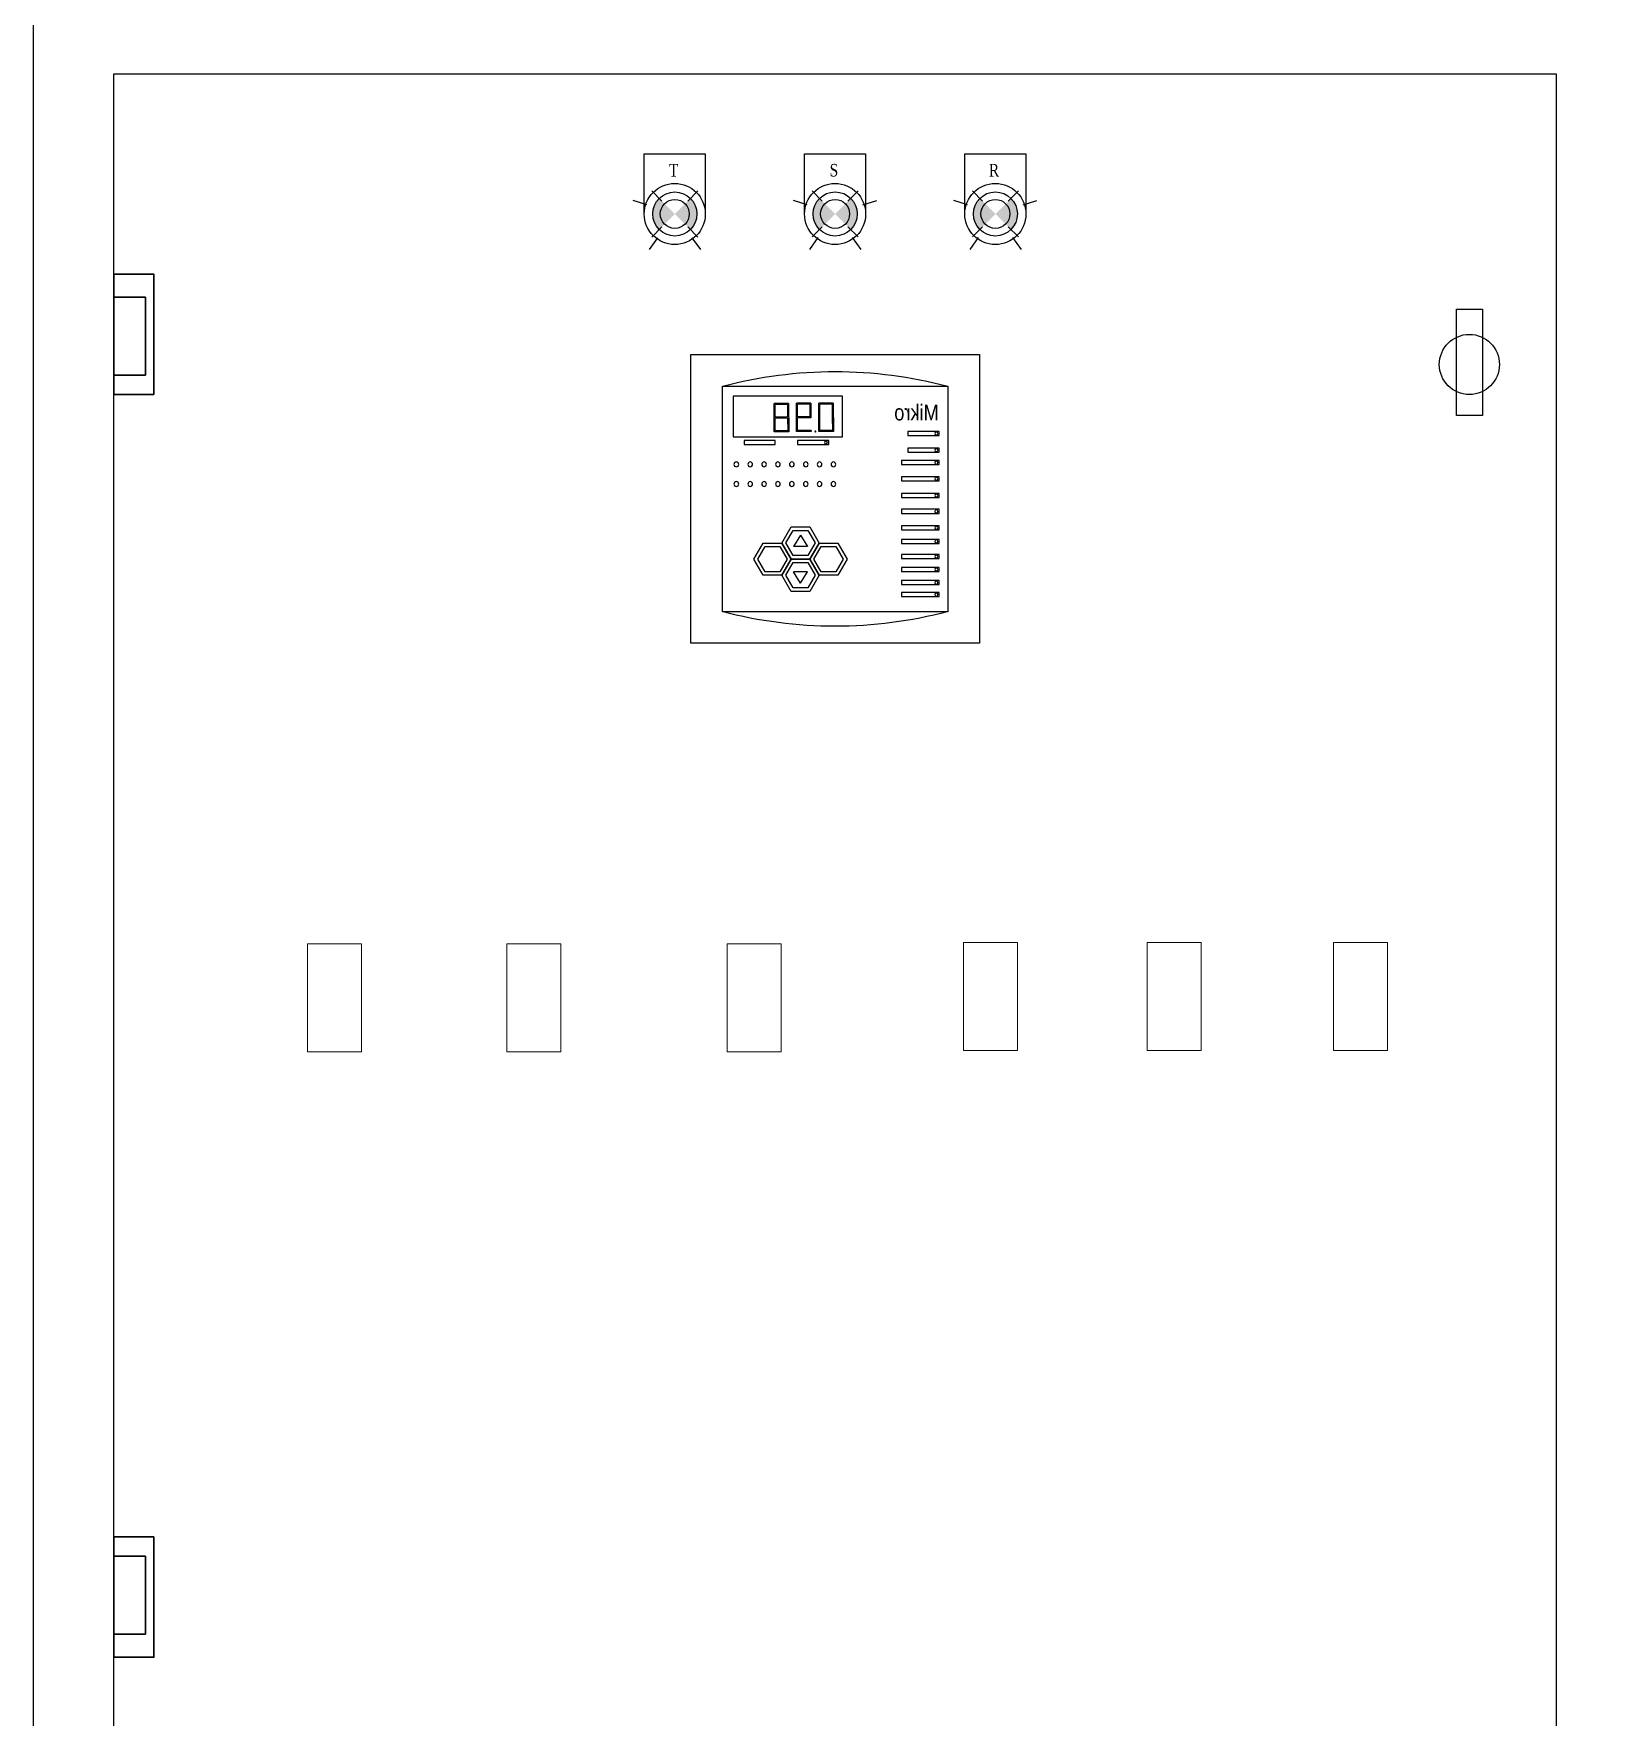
# Model space of a CAD drawing. Header units: millimetres. Extents: x 330554 to 656471, y 11007 to 130943.
# Drawn here: x 418353 to 419137, y 94371 to 95211 of the extents above; entities that cross this region are included whole.
import ezdxf
from ezdxf.enums import TextEntityAlignment as Align

# ---------------------------------------------------------------- set-up
doc = ezdxf.new("R2010")
doc.units = ezdxf.units.MM
doc.header["$LTSCALE"] = 6
doc.linetypes.add('CENTER2', pattern=[1.125, 0.75, -0.125, 0.125, -0.125])
for name, color, linetype in [('BASBAR', 1, 'Continuous'), ('INSIDE', 6, 'Continuous'), ('KICHTHUOC', 3, 'Continuous'), ('thước đo', 3, 'Continuous'), ('đèn báo pha', 10, 'Continuous'), ('đường tâm', 30, 'CENTER2')]:
    doc.layers.add(name, color=color, linetype=linetype)
doc.layers.add('Text KHUNG TEN', color=42, linetype='Continuous', lineweight=20)
doc.layers.add('đường khung', color=7, linetype='Continuous', lineweight=30)
doc.styles.add('Khung ten', font='VHELVCN.TTF', dxfattribs={"height": 30})
doc.styles.add('SIMPLEX', font='times.ttf', dxfattribs={"width": 0.7})

# ---------------------------------------------------------------- blocks, each defined once
blk = doc.blocks.new('bo dk tu bu')
at = {"color": 1, "ltscale": 0.1}
for p, q in [((23.02, 74.42), (22.9, 60.68)), ((23.02, 74.42), (30.02, 74.42)), ((23.52, 73.92), (23.52, 67.8)), ((23.52, 73.92), (29.52, 73.92)), ((29.52, 67.8), (29.52, 73.92)), ((29.91, 60.68), (30.02, 74.42)), ((33.86, 74.42), (33.8, 67.3)), ((33.86, 74.42), (40.87, 74.42)), ((34.36, 73.92), (34.36, 67.8)), ((34.36, 73.92), (40.37, 73.92)), ((40.37, 67.8), (40.37, 73.92)), ((40.75, 60.68), (40.87, 74.42)), ((44.71, 74.32), (44.59, 60.59)), ((44.71, 74.32), (51.72, 74.32)), ((45.21, 73.82), (45.21, 67.71)), ((45.21, 73.82), (51.22, 73.82)), ((51.22, 67.71), (51.22, 73.82)), ((51.6, 60.59), (51.72, 74.32)), ((23.52, 67.8), (23.4, 61.18)), ((29.41, 61.18), (29.52, 67.8)), ((33.8, 67.3), (40.37, 67.3)), ((34.36, 67.8), (40.37, 67.8)), ((40.25, 61.18), (40.37, 67.3)), ((45.21, 67.21), (45.09, 61.09)), ((45.21, 67.71), (51.22, 67.71)), ((45.21, 67.21), (51.22, 67.21)), ((51.1, 61.09), (51.22, 67.21)), ((22.9, 60.68), (29.91, 60.68)), ((23.4, 61.18), (29.41, 61.18)), ((33.75, 61.19), (33.75, 60.68)), ((33.75, 61.19), (40.25, 61.18)), ((33.75, 60.68), (40.75, 60.68)), ((34.25, 61.19), (34.25, 61.18)), ((44.59, 60.59), (51.6, 60.59)), ((45.09, 61.09), (51.1, 61.09))]:
    blk.add_line(p, q, dxfattribs=at)
at = {"ltscale": 0.1}
for p, q in [((38.86, 10.44), (35.4, 4.88)), ((38.86, 10.44), (42.32, 4.88)), ((35.4, 4.88), (42.32, 4.88)), ((38.86, -12.85), (35.4, -7.28)), ((35.4, -7.28), (42.32, -7.28)), ((38.86, -12.85), (42.32, -7.28))]:
    blk.add_line(p, q, dxfattribs=at)
for points in [[(18.55, 77.91), (71.53, 77.91), (71.53, 58.21), (18.55, 58.21)], [(-28.37, 60.76), (-13.28, 60.76), (-13.28, 58.8), (-28.37, 58.8)], [(-28.37, 52.7), (-13.28, 52.7), (-13.28, 50.74), (-28.37, 50.74)], [(25.19, 56.36), (40.27, 56.36), (40.27, 54.4), (25.19, 54.4)], [(51.1, 56.36), (66.19, 56.36), (66.19, 54.4), (51.1, 54.4)], [(-28.37, 46.6), (-10.16, 46.6), (-10.16, 44.64), (-28.37, 44.64)], [(-28.37, 38.77), (-10.16, 38.77), (-10.16, 36.82), (-28.37, 36.82)], [(-28.37, 30.64), (-10.16, 30.64), (-10.16, 28.68), (-28.37, 28.68)], [(-28.37, 22.97), (-10.16, 22.97), (-10.16, 21.01), (-28.37, 21.01)], [(-28.37, 14.98), (-10.16, 14.98), (-10.16, 13.03), (-28.37, 13.03)], [(-28.37, 8.41), (-10.16, 8.41), (-10.16, 6.46), (-28.37, 6.46)], [(47.92, 6.63), (43.4, 14.46), (34.36, 14.46), (29.84, 6.63), (34.36, -1.2), (43.4, -1.2)], [(45.95, 6.64), (42.4, 12.78), (35.32, 12.78), (31.77, 6.64), (35.32, 0.5), (42.4, 0.5)], [(-28.37, 1.06), (-10.16, 1.06), (-10.16, -0.9), (-28.37, -0.9)], [(34.36, -1.2), (29.84, 6.63), (20.79, 6.63), (16.27, -1.2), (20.79, -9.03), (29.84, -9.03)], [(32.4, -1.2), (28.86, 4.93), (21.77, 4.93), (18.23, -1.2), (21.77, -7.34), (28.86, -7.34)], [(61.49, -1.2), (56.96, 6.63), (47.92, 6.63), (43.4, -1.2), (47.92, -9.03), (56.96, -9.03)], [(59.53, -1.2), (55.99, 4.93), (48.9, 4.93), (45.36, -1.2), (48.9, -7.34), (55.99, -7.34)], [(-28.37, -5.2), (-10.16, -5.2), (-10.16, -7.15), (-28.37, -7.15)], [(47.92, -9.03), (43.4, -1.2), (34.36, -1.2), (29.84, -9.03), (34.36, -16.86), (43.4, -16.86)], [(45.95, -9.01), (42.41, -2.87), (35.32, -2.87), (31.78, -9.01), (35.32, -15.15), (42.41, -15.15)], [(-28.37, -11.61), (-10.16, -11.61), (-10.16, -13.57), (-28.37, -13.57)], [(-28.37, -17.4), (-10.16, -17.4), (-10.16, -19.36), (-28.37, -19.36)]]:
    blk.add_lwpolyline(points, close=True, dxfattribs=at)
at = {"color": 1, "ltscale": 0.1}
for centre, radius in [((-27.02, 59.76), 0.739), ((31.64, 60.7), 0.242), ((26.53, 55.37), 0.739), ((22.87, 44.79), 1.15), ((29.6, 44.79), 1.15), ((36.33, 44.79), 1.15)]:
    blk.add_circle(centre, radius, dxfattribs=at)
at = {"ltscale": 0.1}
for centre, radius in [((-27.02, 51.71), 0.739), ((-27.02, 45.61), 0.739), ((43.07, 44.79), 1.15), ((49.8, 44.79), 1.15), ((56.54, 44.79), 1.15), ((63.27, 44.79), 1.15), ((70, 44.79), 1.15), ((-27.02, 37.78), 0.739), ((22.87, 35.25), 1.15), ((29.6, 35.25), 1.15), ((36.33, 35.25), 1.15), ((43.07, 35.25), 1.15), ((49.8, 35.25), 1.15), ((56.54, 35.25), 1.15), ((63.27, 35.25), 1.15), ((70, 35.25), 1.15), ((-27.02, 29.64), 0.739), ((-27.02, 21.97), 0.739), ((-27.02, 13.99), 0.739), ((-27.02, 7.42), 0.739), ((-27.02, 0.06), 0.739), ((-27.02, -6.19), 0.739), ((-27.02, -12.61), 0.739), ((-27.02, -18.39), 0.739)]:
    blk.add_circle(centre, radius, dxfattribs=at)
at = {"layer": 'INSIDE', "color": 6}
for points in [[(-47.93, -41.98), (92.07, -41.98), (92.07, 98.02), (-47.93, 98.02)], [(-32.62, -26.67), (76.76, -26.67), (76.76, 82.72), (-32.62, 82.72)]]:
    blk.add_lwpolyline(points, close=True, dxfattribs=at)
for centre, start, end in [((22.07, -124.45), 75.21131, 104.78869), ((22.07, 180.5), 255.21131, 284.78869)]:
    blk.add_arc(centre, 214.26, start, end, dxfattribs=at)
at = {"layer": 'Text KHUNG TEN', "color": 5, "lineweight": 13, "style": 'Khung ten'}
blk.add_text('Mikro', height=7.708, dxfattribs=at).set_placement((-28.23, 69.94), align=Align.MIDDLE_LEFT)

msp = doc.modelspace()

# ---------------------------------------------------------------- hatches: boundary and pattern name
at = {"layer": 'KICHTHUOC', "ltscale": 8}
h = msp.add_hatch(color=2, dxfattribs=at)
h.paths.add_polyline_path([(418745.128, 95112.956, -0.1989124), (418741.907, 95120.734, -0.1989124), (418745.128, 95128.512), (418752.907, 95120.734)])
h.paths.add_polyline_path([(418760.685, 95112.956), (418752.907, 95120.734), (418760.685, 95128.512, -0.1989124), (418763.907, 95120.734, -0.1989124)])
at = {"layer": 'thước đo', "ltscale": 8}
h = msp.add_hatch(color=256, dxfattribs=at)
h.paths.add_polyline_path([(418665.102, 95112.946, -0.1989124), (418661.88, 95120.724, -0.1989124), (418665.102, 95128.502), (418672.88, 95120.724)])
h.paths.add_polyline_path([(418680.659, 95112.946), (418672.88, 95120.724), (418680.659, 95128.502, -0.1989124), (418683.88, 95120.724, -0.1989124)])
at = {"layer": 'đèn báo pha', "ltscale": 8}
h = msp.add_hatch(color=1, dxfattribs=at)
h.paths.add_polyline_path([(418825.128, 95112.956, -0.1989124), (418821.907, 95120.734, -0.1989124), (418825.128, 95128.512), (418832.907, 95120.734)])
h.paths.add_polyline_path([(418840.685, 95112.956), (418832.907, 95120.734), (418840.685, 95128.512, -0.1989124), (418843.907, 95120.734, -0.1989124)])

# ---------------------------------------------------------------- linework, layer by layer
at = {"ltscale": 8}
for p, q in [((418657.63, 95143.051), (418657.63, 95150.675)), ((418737.656, 95143.06), (418737.656, 95150.685)), ((418817.656, 95143.06), (418817.656, 95150.685))]:
    msp.add_line(p, q, dxfattribs=at)
at = {"color": 8}
for p, q in [((418821.416, 95132.224), (418826.472, 95127.168)), ((418821.416, 95132.224), (418826.472, 95127.168)), ((418844.397, 95132.224), (418839.341, 95127.168)), ((418844.397, 95132.224), (418839.341, 95127.168)), ((418826.472, 95114.299), (418821.416, 95109.243)), ((418826.472, 95114.299), (418821.416, 95109.243)), ((418839.341, 95114.299), (418844.397, 95109.243)), ((418839.341, 95114.299), (418844.397, 95109.243))]:
    msp.add_line(p, q, dxfattribs=at)
at = {"ltscale": 8}
msp.add_circle((418832.907, 95120.734), 15.249, dxfattribs=at)
at = {"linetype": 'ByBlock', "lineweight": 18, "ltscale": 8}
msp.add_circle((418832.907, 95120.734), 7.225, dxfattribs=at)
at = {"layer": 'BASBAR', "color": 6}
for points in [[(418657.705, 95122.214), (418657.63, 95122.214), (418657.63, 95150.675), (418688.056, 95150.675), (418688.056, 95122.214)], [(418737.731, 95122.223), (418737.656, 95122.223), (418737.656, 95150.685), (418768.082, 95150.685), (418768.082, 95122.223)], [(418817.731, 95122.223), (418817.656, 95122.223), (418817.656, 95150.685), (418848.082, 95150.685), (418848.082, 95122.223)]]:
    msp.add_lwpolyline(points, dxfattribs=at)
at = {"layer": 'KICHTHUOC', "color": 2, "ltscale": 8}
for p, q in [((418741.416, 95132.224), (418746.472, 95127.168)), ((418764.397, 95132.224), (418759.341, 95127.168)), ((418739.014, 95125.248), (418732.152, 95127.477)), ((418766.799, 95125.248), (418773.661, 95127.477)), ((418746.472, 95114.299), (418741.416, 95109.243)), ((418759.341, 95114.299), (418764.397, 95109.243)), ((418744.32, 95108.916), (418740.079, 95103.079)), ((418761.493, 95108.916), (418765.734, 95103.079))]:
    msp.add_line(p, q, dxfattribs=at)
for radius in [15.249, 15.249, 11, 11, 11, 11, 11, 11, 11, 11, 11, 11, 11, 11, 11, 11, 11, 11, 11, 11, 11, 11, 11, 11, 11, 11, 11, 7.225, 7.225]:
    msp.add_circle((418752.907, 95120.734), radius, dxfattribs=at)
at = {"layer": 'KICHTHUOC', "ltscale": 8}
msp.add_circle((418832.907, 95120.734), 11, dxfattribs=at)
msp.add_circle((418832.907, 95120.734), 11, dxfattribs=at)
msp.add_circle((418832.907, 95120.734), 11, dxfattribs=at)
msp.add_circle((418832.907, 95120.734), 11, dxfattribs=at)
msp.add_circle((418832.907, 95120.734), 11, dxfattribs=at)
msp.add_circle((418832.907, 95120.734), 11, dxfattribs=at)
at = {"layer": 'thước đo', "ltscale": 8}
for p, q in [((418661.39, 95132.214), (418666.446, 95127.159)), ((418684.371, 95132.214), (418679.315, 95127.159)), ((418658.988, 95125.238), (418652.126, 95127.468)), ((418666.446, 95114.289), (418661.39, 95109.233)), ((418679.315, 95114.289), (418684.371, 95109.233)), ((418664.294, 95108.906), (418660.053, 95103.069)), ((418681.467, 95108.906), (418685.708, 95103.069))]:
    msp.add_line(p, q, dxfattribs=at)
at = {"layer": 'thước đo', "color": 0, "linetype": 'ByBlock', "ltscale": 8}
for points in [[(419952.869, 93630.685), (418352.869, 93630.685), (418352.869, 95230.685), (419952.869, 95230.685)], [(419152.869, 93630.685), (418352.869, 93630.685), (418352.869, 95230.685), (419152.869, 95230.685)], [(419062.998, 95073.157), (419075.998, 95073.157), (419075.998, 95020.157), (419062.998, 95020.157)]]:
    msp.add_lwpolyline(points, close=True, dxfattribs=at)
at = {"layer": 'thước đo', "color": 7, "lineweight": 18, "ltscale": 8}
for points in [[(418489.496, 94702.673), (418516.496, 94702.673), (418516.496, 94756.673), (418489.496, 94756.673)], [(418588.996, 94702.673), (418615.996, 94702.673), (418615.996, 94756.673), (418588.996, 94756.673)], [(418698.996, 94702.673), (418725.996, 94702.673), (418725.996, 94756.673), (418698.996, 94756.673)], [(418816.996, 94703.311), (418843.996, 94703.311), (418843.996, 94757.311), (418816.996, 94757.311)], [(418908.661, 94703.311), (418935.661, 94703.311), (418935.661, 94757.311), (418908.661, 94757.311)], [(419001.661, 94703.311), (419028.661, 94703.311), (419028.661, 94757.311), (419001.661, 94757.311)]]:
    msp.add_lwpolyline(points, close=True, dxfattribs=at)
at = {"layer": 'thước đo', "ltscale": 8}
for centre, radius in [((418672.88, 95120.724), 15.249), ((418672.88, 95120.724), 15.249), ((418672.88, 95120.724), 11), ((418672.88, 95120.724), 11), ((418672.88, 95120.724), 11), ((418672.88, 95120.724), 11), ((418672.88, 95120.724), 11), ((418672.88, 95120.724), 11), ((418672.88, 95120.724), 11), ((418672.88, 95120.724), 11), ((418672.88, 95120.724), 11), ((418672.88, 95120.724), 11), ((418672.88, 95120.724), 11), ((418672.88, 95120.724), 11), ((418672.88, 95120.724), 11), ((418672.88, 95120.724), 11), ((418672.88, 95120.724), 11), ((418672.88, 95120.724), 11), ((418672.88, 95120.724), 11), ((418672.88, 95120.724), 11), ((418672.88, 95120.724), 11), ((418672.88, 95120.724), 11), ((418672.88, 95120.724), 11), ((418672.88, 95120.724), 11), ((418672.88, 95120.724), 11), ((418672.88, 95120.724), 11), ((418672.88, 95120.724), 11), ((418832.907, 95120.734), 11), ((418672.88, 95120.724), 7.225), ((418672.88, 95120.724), 7.225)]:
    msp.add_circle(centre, radius, dxfattribs=at)
at = {"layer": 'thước đo', "color": 0, "linetype": 'ByBlock', "ltscale": 8}
msp.add_circle((419069.498, 95045.657), 15, dxfattribs=at)
at = {"layer": 'đèn báo pha', "color": 1, "ltscale": 8}
for p, q in [((418657.63, 95120.542), (418657.63, 95143.051)), ((418737.656, 95120.552), (418737.656, 95143.06)), ((418817.656, 95120.552), (418817.656, 95143.06)), ((418819.014, 95125.248), (418812.152, 95127.477)), ((418846.799, 95125.248), (418853.661, 95127.477)), ((418824.32, 95108.916), (418820.079, 95103.079)), ((418841.493, 95108.916), (418845.734, 95103.079))]:
    msp.add_line(p, q, dxfattribs=at)
msp.add_lwpolyline([(419112.869, 93670.685), (418392.869, 93670.685), (418392.869, 95190.685), (419112.869, 95190.685)], close=True, dxfattribs=at)
for radius in [15.249, 11, 11, 11, 11, 11, 11, 11, 11, 11, 11, 11, 11, 7.225]:
    msp.add_circle((418832.907, 95120.734), radius, dxfattribs=at)
at = {"layer": 'đèn báo pha', "ltscale": 8}
msp.add_circle((418832.907, 95120.734), 11, dxfattribs=at)
msp.add_circle((418832.907, 95120.734), 11, dxfattribs=at)
msp.add_circle((418832.907, 95120.734), 11, dxfattribs=at)
msp.add_circle((418832.907, 95120.734), 11, dxfattribs=at)
msp.add_circle((418832.907, 95120.734), 11, dxfattribs=at)
msp.add_circle((418832.907, 95120.734), 11, dxfattribs=at)
at = {"layer": 'đường khung', "ltscale": 8}
for p, q in [((418392.869, 95090.685), (418412.869, 95090.685)), ((418392.869, 95090.685), (418412.869, 95090.685)), ((418392.869, 95090.685), (418392.869, 95030.685)), ((418412.869, 95090.685), (418412.869, 95030.685)), ((418412.869, 95090.685), (418412.869, 95030.685)), ((418392.869, 95079.249), (418408.773, 95079.249)), ((418408.773, 95079.249), (418408.773, 95040.337)), ((418408.773, 95040.337), (418392.869, 95040.337)), ((418412.869, 95030.685), (418392.869, 95030.685)), ((418412.869, 95030.685), (418392.869, 95030.685)), ((418412.869, 94460.685), (418392.869, 94460.685)), ((418412.869, 94460.685), (418392.869, 94460.685)), ((418392.869, 94400.685), (418392.869, 94460.685)), ((418412.869, 94400.685), (418412.869, 94460.685)), ((418412.869, 94400.685), (418412.869, 94460.685)), ((418408.773, 94451.033), (418392.869, 94451.033)), ((418408.773, 94412.12), (418408.773, 94451.033)), ((418392.869, 94412.12), (418408.773, 94412.12)), ((418392.869, 94400.685), (418412.869, 94400.685)), ((418392.869, 94400.685), (418412.869, 94400.685))]:
    msp.add_line(p, q, dxfattribs=at)
for points in [[(418412.869, 95030.685), (418392.869, 95030.685), (418392.869, 95090.685), (418412.869, 95090.685)], [(418412.869, 94460.685), (418392.869, 94460.685), (418392.869, 94400.685), (418412.869, 94400.685)]]:
    msp.add_lwpolyline(points, close=True, dxfattribs=at)
at = {"layer": 'đường tâm', "ltscale": 8}
for p, q in [((418392.869, 95079.249), (418408.773, 95079.249)), ((418408.773, 95079.249), (418408.773, 95040.337)), ((418408.773, 95040.337), (418392.869, 95040.337)), ((418408.773, 94451.033), (418392.869, 94451.033)), ((418408.773, 94412.12), (418408.773, 94451.033)), ((418392.869, 94412.12), (418408.773, 94412.12))]:
    msp.add_line(p, q, dxfattribs=at)

# ---------------------------------------------------------------- block references
at = {"xscale": -1.028571428963915, "yscale": 1.028571428993018, "zscale": 1.028571428993018}
msp.add_blockref('bo dk tu bu', (418775.608, 94949.745), dxfattribs=at)

# ---------------------------------------------------------------- texts
at = {"layer": 'KICHTHUOC', "color": 2, "ltscale": 8, "style": 'SIMPLEX', "width": 0.8}
msp.add_text('S', height=6.3, dxfattribs=at).set_placement((418752.32, 95142.563), align=Align.MIDDLE_CENTER)
at = {"layer": 'thước đo', "ltscale": 8, "style": 'SIMPLEX', "width": 0.8}
msp.add_text('T', height=6.3, dxfattribs=at).set_placement((418672.319, 95142.553), align=Align.MIDDLE_CENTER)
at = {"layer": 'đèn báo pha', "color": 1, "ltscale": 8, "style": 'SIMPLEX', "width": 0.8}
msp.add_text('R', height=6.3, dxfattribs=at).set_placement((418832.258, 95142.563), align=Align.MIDDLE_CENTER)

doc.saveas('drawing.dxf')
